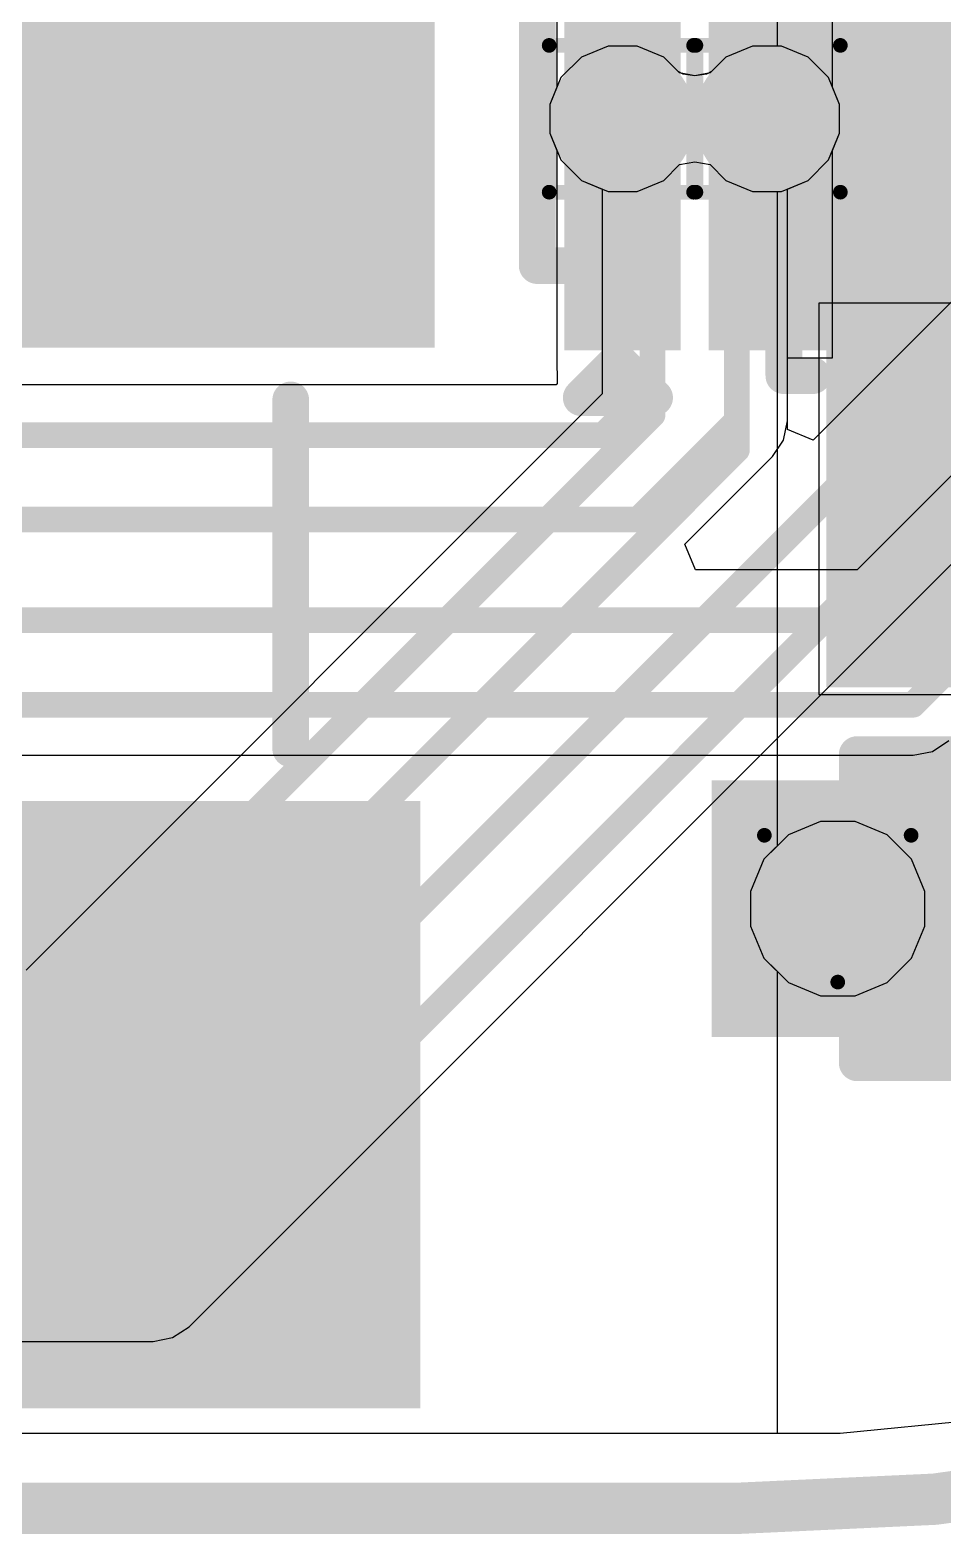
# Model space of a CAD drawing. Header units: inches. Extents: x -6 to 284, y -12 to 154.
# Drawn here: x 72.96 to 76.12, y -11.73 to -6.52 of the extents above; entities that cross this region are included whole.
import ezdxf

# ---------------------------------------------------------------- set-up
doc = ezdxf.new("R2010")
doc.units = ezdxf.units.IN
for name, color, linetype in [('Board Outline', 216, 'Continuous'), ('Bottom Layer', 5, 'Continuous'), ('Bottom Overlay', 54, 'Continuous'), ('Bottom Paste', 16, 'Continuous'), ('Bottom Solder', 6, 'Continuous'), ('Drill Drawing', 1, 'Continuous'), ('GND-1', 16, 'Continuous'), ('GND-2', 90, 'Continuous'), ('GND-3', 216, 'Continuous'), ('GND-4', 54, 'Continuous'), ('PWR-1', 156, 'Continuous'), ('PWR-2', 130, 'Continuous'), ('Signal L1', 76, 'Continuous'), ('Signal L2', 6, 'Continuous'), ('Top Layer', 1, 'Continuous'), ('Top Overlay', 2, 'Continuous'), ('Top Paste', 8, 'Continuous'), ('Top Solder', 216, 'Continuous'), ('Via Holes', 16, 'Continuous')]:
    doc.layers.add(name, color=color, linetype=linetype)

# ---------------------------------------------------------------- blocks, each defined once
blk = doc.blocks.new('DFN2510_10L__11')
at = {"layer": 'Top Layer'}
for points in [[(-0.3, 0.1), (0.3, 0.1), (0.3, -0.1), (-0.3, -0.1)], [(0.5, 0.1), (1.1, 0.1), (1.1, -0.1), (0.5, -0.1)], [(-0.3, -0.4), (0.3, -0.4), (0.3, -0.6), (-0.3, -0.6)], [(0.5, -0.4), (1.1, -0.4), (1.1, -0.6), (0.5, -0.6)], [(-0.3, -0.8), (1.1, -0.8), (1.1, -1.2), (-0.3, -1.2)], [(-0.3, -1.4), (0.3, -1.4), (0.3, -1.6), (-0.3, -1.6)], [(0.5, -1.4), (1.1, -1.4), (1.1, -1.6), (0.5, -1.6)], [(-0.3, -1.9), (0.3, -1.9), (0.3, -2.1), (-0.3, -2.1)], [(0.5, -1.9), (1.1, -1.9), (1.1, -2.1), (0.5, -2.1)]]:
    blk.add_hatch(color=1, dxfattribs=at).paths.add_polyline_path(points)
at = {"layer": 'Top Paste'}
for points in [[(-0.3, 0.1), (0.3, 0.1), (0.3, -0.1), (-0.3, -0.1)], [(0.5, 0.1), (1.1, 0.1), (1.1, -0.1), (0.5, -0.1)], [(-0.3, -0.4), (0.3, -0.4), (0.3, -0.6), (-0.3, -0.6)], [(0.5, -0.4), (1.1, -0.4), (1.1, -0.6), (0.5, -0.6)], [(-0.3, -0.8), (1.1, -0.8), (1.1, -1.2), (-0.3, -1.2)], [(-0.3, -1.4), (0.3, -1.4), (0.3, -1.6), (-0.3, -1.6)], [(0.5, -1.4), (1.1, -1.4), (1.1, -1.6), (0.5, -1.6)], [(-0.3, -1.9), (0.3, -1.9), (0.3, -2.1), (-0.3, -2.1)], [(0.5, -1.9), (1.1, -1.9), (1.1, -2.1), (0.5, -2.1)]]:
    blk.add_hatch(color=8, dxfattribs=at).paths.add_polyline_path(points)
at = {"layer": 'Top Solder'}
for points in [[(-0.4016, 0.2016), (0.4016, 0.2016), (0.4016, -0.2016), (-0.4016, -0.2016)], [(0.3984, 0.2016), (1.2016, 0.2016), (1.2016, -0.2016), (0.3984, -0.2016)], [(-0.4016, -0.2984), (0.4016, -0.2984), (0.4016, -0.7016), (-0.4016, -0.7016)], [(0.3984, -0.2984), (1.2016, -0.2984), (1.2016, -0.7016), (0.3984, -0.7016)], [(-0.4016, -0.6984), (1.2016, -0.6984), (1.2016, -1.3016), (-0.4016, -1.3016)], [(-0.4016, -1.2984), (0.4016, -1.2984), (0.4016, -1.7016), (-0.4016, -1.7016)], [(0.3984, -1.2984), (1.2016, -1.2984), (1.2016, -1.7016), (0.3984, -1.7016)], [(-0.4016, -1.7984), (0.4016, -1.7984), (0.4016, -2.2016), (-0.4016, -2.2016)], [(0.3984, -1.7984), (1.2016, -1.7984), (1.2016, -2.2016), (0.3984, -2.2016)]]:
    blk.add_hatch(color=216, dxfattribs=at).paths.add_polyline_path(points)
at = {"layer": 'Top Overlay'}
for points in [[(0.908, 0.2954, 0.127, 0.127, 0), (-0.108, 0.2954, 0.127, 0.127, 0)], [(-0.108, 0.2954, 0.127, 0.127, 0), (-0.108, 0.1938, 0.127, 0.127, 0)], [(0.908, 0.2954, 0.127, 0.127, 0), (0.908, 0.1938, 0.127, 0.127, 0)], [(-0.5652, 0.143, 0.127, 0.127, 0), (-0.5652, -0.111, 0.127, 0.127, 0)], [(-0.5652, 0.143, 0.127, 0.127, 0), (-0.4382, 0.016, 0.127, 0.127, 0)], [(-0.4382, 0.016, 0.127, 0.127, 0), (-0.5652, -0.111, 0.127, 0.127, 0)], [(-0.108, -2.1938, 0.127, 0.127, 0), (-0.108, -2.2954, 0.127, 0.127, 0)], [(0.908, -2.1938, 0.127, 0.127, 0), (0.908, -2.2954, 0.127, 0.127, 0)], [(-0.108, -2.2954, 0.127, 0.127, 0), (0.908, -2.2954, 0.127, 0.127, 0)]]:
    blk.add_lwpolyline(points, format="xyseb", dxfattribs=at)
for points in [[(-0.1398, 0.2954, 0.0635, 0.0635, 1), (-0.0763, 0.2954, 0.0635, 0.0635, 1)], [(-0.1398, 0.2954, 0.0635, 0.0635, 1), (-0.0763, 0.2954, 0.0635, 0.0635, 1)], [(0.8762, 0.2954, 0.0635, 0.0635, 1), (0.9397, 0.2954, 0.0635, 0.0635, 1)], [(0.8762, 0.2954, 0.0635, 0.0635, 1), (0.9397, 0.2954, 0.0635, 0.0635, 1)], [(-0.1398, 0.1938, 0.0635, 0.0635, 1), (-0.0763, 0.1938, 0.0635, 0.0635, 1)], [(0.8762, 0.1938, 0.0635, 0.0635, 1), (0.9397, 0.1938, 0.0635, 0.0635, 1)], [(-0.597, 0.143, 0.0635, 0.0635, 1), (-0.5335, 0.143, 0.0635, 0.0635, 1)], [(-0.597, 0.143, 0.0635, 0.0635, 1), (-0.5335, 0.143, 0.0635, 0.0635, 1)], [(-0.47, 0.016, 0.0635, 0.0635, 1), (-0.4065, 0.016, 0.0635, 0.0635, 1)], [(-0.47, 0.016, 0.0635, 0.0635, 1), (-0.4065, 0.016, 0.0635, 0.0635, 1)], [(-0.5969, -0.111, 0.0635, 0.0635, 1), (-0.5334, -0.111, 0.0635, 0.0635, 1)], [(-0.5969, -0.111, 0.0635, 0.0635, 1), (-0.5334, -0.111, 0.0635, 0.0635, 1)], [(-0.1398, -2.1938, 0.0635, 0.0635, 1), (-0.0763, -2.1938, 0.0635, 0.0635, 1)], [(0.8762, -2.1938, 0.0635, 0.0635, 1), (0.9397, -2.1938, 0.0635, 0.0635, 1)], [(-0.1398, -2.2954, 0.0635, 0.0635, 1), (-0.0763, -2.2954, 0.0635, 0.0635, 1)], [(-0.1398, -2.2954, 0.0635, 0.0635, 1), (-0.0763, -2.2954, 0.0635, 0.0635, 1)], [(0.8762, -2.2954, 0.0635, 0.0635, 1), (0.9397, -2.2954, 0.0635, 0.0635, 1)], [(0.8762, -2.2954, 0.0635, 0.0635, 1), (0.9397, -2.2954, 0.0635, 0.0635, 1)]]:
    blk.add_lwpolyline(points, format="xyseb", close=True, dxfattribs=at)
blk = doc.blocks.new('HDMI_101W_89')
at = {"layer": 'Top Layer'}
for points in [[(1.95, 1.665), (3.75, 1.665), (3.75, 0.285), (1.95, 0.285)], [(2, -1.3849), (3.7, -1.3849), (3.7, -3.3849), (2, -3.3849)]]:
    blk.add_hatch(color=1, dxfattribs=at).paths.add_polyline_path(points)
at = {"layer": 'Top Paste'}
for points in [[(1.95, 1.665), (3.75, 1.665), (3.75, 0.285), (1.95, 0.285)], [(2, -1.3849), (3.7, -1.3849), (3.7, -3.3849), (2, -3.3849)]]:
    blk.add_hatch(color=8, dxfattribs=at).paths.add_polyline_path(points)
at = {"layer": 'Top Solder'}
for points in [[(1.8992, 1.7158), (3.8008, 1.7158), (3.8008, 0.2342), (1.8992, 0.2342)], [(1.9492, -1.3341), (3.7508, -1.3341), (3.7508, -3.4357), (1.9492, -3.4357)]]:
    blk.add_hatch(color=216, dxfattribs=at).paths.add_polyline_path(points)
at = {"layer": 'Top Overlay'}
blk.add_lwpolyline([(3.3019, -1.1539, 0.127, 0.127, 0), (3.3019, 0.0538, 0.127, 0.127, 0)], format="xyseb", dxfattribs=at)
for points in [[(3.2702, 0.0538, 0.0635, 0.0635, 1), (3.3337, 0.0538, 0.0635, 0.0635, 1)], [(3.2702, -1.1539, 0.0635, 0.0635, 1), (3.3337, -1.1539, 0.0635, 0.0635, 1)]]:
    blk.add_lwpolyline(points, format="xyseb", close=True, dxfattribs=at)
blk = doc.blocks.new('SOT_23_5_B_117')
at = {"layer": 'Bottom Layer'}
for points in [[(-1.85, 1.25), (-0.75, 1.25), (-0.75, 0.65), (-1.85, 0.65)], [(0.75, 1.25), (1.85, 1.25), (1.85, 0.65), (0.75, 0.65)], [(-1.85, 0.3), (-0.75, 0.3), (-0.75, -0.3), (-1.85, -0.3)], [(-1.85, -0.65), (-0.75, -0.65), (-0.75, -1.25), (-1.85, -1.25)], [(0.75, -0.65), (1.85, -0.65), (1.85, -1.25), (0.75, -1.25)]]:
    blk.add_hatch(color=5, dxfattribs=at).paths.add_polyline_path(points)
at = {"layer": 'Bottom Paste'}
for points in [[(-1.85, 1.25), (-0.75, 1.25), (-0.75, 0.65), (-1.85, 0.65)], [(0.75, 1.25), (1.85, 1.25), (1.85, 0.65), (0.75, 0.65)], [(-1.85, 0.3), (-0.75, 0.3), (-0.75, -0.3), (-1.85, -0.3)], [(-1.85, -0.65), (-0.75, -0.65), (-0.75, -1.25), (-1.85, -1.25)], [(0.75, -0.65), (1.85, -0.65), (1.85, -1.25), (0.75, -1.25)]]:
    blk.add_hatch(color=16, dxfattribs=at).paths.add_polyline_path(points)
at = {"layer": 'Bottom Solder'}
for points in [[(-1.9516, 1.3516), (-0.6484, 1.3516), (-0.6484, 0.5484), (-1.9516, 0.5484)], [(0.6484, 1.3516), (1.9516, 1.3516), (1.9516, 0.5484), (0.6484, 0.5484)], [(-1.9516, 0.4016), (-0.6484, 0.4016), (-0.6484, -0.4016), (-1.9516, -0.4016)], [(-1.9516, -0.5484), (-0.6484, -0.5484), (-0.6484, -1.3516), (-1.9516, -1.3516)], [(0.6484, -0.5484), (1.9516, -0.5484), (1.9516, -1.3516), (0.6484, -1.3516)]]:
    blk.add_hatch(color=6, dxfattribs=at).paths.add_polyline_path(points)
at = {"layer": 'Bottom Overlay'}
for points in [[(-0.879, 1.3986, 0.127, 0.127, 0), (-0.879, 1.4986, 0.127, 0.127, 0)], [(0.8736, 1.4986, 0.127, 0.127, 0), (-0.879, 1.4986, 0.127, 0.127, 0)], [(0.8736, 1.3986, 0.127, 0.127, 0), (0.8736, 1.4986, 0.127, 0.127, 0)], [(0.88, -0.44, 0.127, 0.127, 0), (0.88, 0.418, 0.127, 0.127, 0)], [(-2.1336, -1.0668, 0.127, 0.127, 0), (-2.1336, -0.8128, 0.127, 0.127, 0)], [(-2.0066, -0.9398, 0.127, 0.127, 0), (-2.1336, -0.8128, 0.127, 0.127, 0)], [(-2.1336, -1.0668, 0.127, 0.127, 0), (-2.0066, -0.9398, 0.127, 0.127, 0)], [(-0.879, -1.4986, 0.127, 0.127, 0), (-0.879, -1.3986, 0.127, 0.127, 0)], [(0.8736, -1.4986, 0.127, 0.127, 0), (0.8736, -1.3986, 0.127, 0.127, 0)], [(0.8736, -1.4986, 0.127, 0.127, 0), (-0.879, -1.4986, 0.127, 0.127, 0)]]:
    blk.add_lwpolyline(points, format="xyseb", dxfattribs=at)
for points in [[(-0.9108, 1.4986, 0.0635, 0.0635, 1), (-0.8473, 1.4986, 0.0635, 0.0635, 1)], [(-0.9108, 1.4986, 0.0635, 0.0635, 1), (-0.8473, 1.4986, 0.0635, 0.0635, 1)], [(0.8418, 1.4986, 0.0635, 0.0635, 1), (0.9053, 1.4986, 0.0635, 0.0635, 1)], [(0.8418, 1.4986, 0.0635, 0.0635, 1), (0.9053, 1.4986, 0.0635, 0.0635, 1)], [(-0.9108, 1.3986, 0.0635, 0.0635, 1), (-0.8473, 1.3986, 0.0635, 0.0635, 1)], [(0.8418, 1.3986, 0.0635, 0.0635, 1), (0.9053, 1.3986, 0.0635, 0.0635, 1)], [(0.8483, 0.418, 0.0635, 0.0635, 1), (0.9118, 0.418, 0.0635, 0.0635, 1)], [(0.8483, -0.44, 0.0635, 0.0635, 1), (0.9118, -0.44, 0.0635, 0.0635, 1)], [(-2.1653, -0.8128, 0.0635, 0.0635, 1), (-2.1018, -0.8128, 0.0635, 0.0635, 1)], [(-2.1653, -0.8128, 0.0635, 0.0635, 1), (-2.1018, -0.8128, 0.0635, 0.0635, 1)], [(-2.0383, -0.9398, 0.0635, 0.0635, 1), (-1.9748, -0.9398, 0.0635, 0.0635, 1)], [(-2.0383, -0.9398, 0.0635, 0.0635, 1), (-1.9748, -0.9398, 0.0635, 0.0635, 1)], [(-2.1653, -1.0668, 0.0635, 0.0635, 1), (-2.1018, -1.0668, 0.0635, 0.0635, 1)], [(-2.1653, -1.0668, 0.0635, 0.0635, 1), (-2.1018, -1.0668, 0.0635, 0.0635, 1)], [(-0.9108, -1.3986, 0.0635, 0.0635, 1), (-0.8473, -1.3986, 0.0635, 0.0635, 1)], [(0.8418, -1.3986, 0.0635, 0.0635, 1), (0.9053, -1.3986, 0.0635, 0.0635, 1)], [(-0.9108, -1.4986, 0.0635, 0.0635, 1), (-0.8473, -1.4986, 0.0635, 0.0635, 1)], [(-0.9108, -1.4986, 0.0635, 0.0635, 1), (-0.8473, -1.4986, 0.0635, 0.0635, 1)], [(0.8418, -1.4986, 0.0635, 0.0635, 1), (0.9053, -1.4986, 0.0635, 0.0635, 1)], [(0.8418, -1.4986, 0.0635, 0.0635, 1), (0.9053, -1.4986, 0.0635, 0.0635, 1)]]:
    blk.add_lwpolyline(points, format="xyseb", close=True, dxfattribs=at)
blk = doc.blocks.new('C___0603_B_319')
at = {"layer": 'Bottom Layer'}
for points in [[(-1.143, -0.4445), (-1.143, 0.4445), (-0.381, 0.4445), (-0.381, -0.4445)], [(0.381, -0.4445), (0.381, 0.4445), (1.143, 0.4445), (1.143, -0.4445)]]:
    blk.add_hatch(color=5, dxfattribs=at).paths.add_polyline_path(points)
at = {"layer": 'Bottom Paste'}
for points in [[(-1.143, -0.4445), (-1.143, 0.4445), (-0.381, 0.4445), (-0.381, -0.4445)], [(0.381, -0.4445), (0.381, 0.4445), (1.143, 0.4445), (1.143, -0.4445)]]:
    blk.add_hatch(color=16, dxfattribs=at).paths.add_polyline_path(points)
at = {"layer": 'Bottom Solder'}
for points in [[(-1.203, -0.5045), (-1.203, 0.5045), (-0.321, 0.5045), (-0.321, -0.5045)], [(0.321, -0.5045), (0.321, 0.5045), (1.203, 0.5045), (1.203, -0.5045)]]:
    blk.add_hatch(color=6, dxfattribs=at).paths.add_polyline_path(points)
at = {"layer": 'Bottom Overlay'}
for points in [[(-1.2446, 0.5334, 0.127, 0.127, 0), (-0.4572, 0.5334, 0.127, 0.127, 0)], [(-1.2446, -0.5334, 0.127, 0.127, 0), (-1.2446, 0.5334, 0.127, 0.127, 0)], [(0.4572, 0.5334, 0.127, 0.127, 0), (1.2446, 0.5334, 0.127, 0.127, 0)], [(1.2446, -0.5334, 0.127, 0.127, 0), (1.2446, 0.5334, 0.127, 0.127, 0)], [(-1.2446, -0.5334, 0.127, 0.127, 0), (-0.4572, -0.5334, 0.127, 0.127, 0)], [(0.4572, -0.5334, 0.127, 0.127, 0), (1.2446, -0.5334, 0.127, 0.127, 0)]]:
    blk.add_lwpolyline(points, format="xyseb", dxfattribs=at)
for points in [[(-1.2764, 0.5334, 0.0635, 0.0635, 1), (-1.2129, 0.5334, 0.0635, 0.0635, 1)], [(-1.2764, 0.5334, 0.0635, 0.0635, 1), (-1.2129, 0.5334, 0.0635, 0.0635, 1)], [(-0.4889, 0.5334, 0.0635, 0.0635, 1), (-0.4254, 0.5334, 0.0635, 0.0635, 1)], [(0.4254, 0.5334, 0.0635, 0.0635, 1), (0.4889, 0.5334, 0.0635, 0.0635, 1)], [(1.2129, 0.5334, 0.0635, 0.0635, 1), (1.2764, 0.5334, 0.0635, 0.0635, 1)], [(1.2129, 0.5334, 0.0635, 0.0635, 1), (1.2764, 0.5334, 0.0635, 0.0635, 1)], [(-1.2764, -0.5334, 0.0635, 0.0635, 1), (-1.2129, -0.5334, 0.0635, 0.0635, 1)], [(-1.2764, -0.5334, 0.0635, 0.0635, 1), (-1.2129, -0.5334, 0.0635, 0.0635, 1)], [(-0.4889, -0.5334, 0.0635, 0.0635, 1), (-0.4254, -0.5334, 0.0635, 0.0635, 1)], [(0.4255, -0.5334, 0.0635, 0.0635, 1), (0.489, -0.5334, 0.0635, 0.0635, 1)], [(1.2129, -0.5334, 0.0635, 0.0635, 1), (1.2764, -0.5334, 0.0635, 0.0635, 1)], [(1.2129, -0.5334, 0.0635, 0.0635, 1), (1.2764, -0.5334, 0.0635, 0.0635, 1)]]:
    blk.add_lwpolyline(points, format="xyseb", close=True, dxfattribs=at)

msp = doc.modelspace()

# ---------------------------------------------------------------- hatches: boundary and pattern name
at = {"layer": 'Bottom Layer'}
h = msp.add_hatch(color=5, dxfattribs=at)
edge = h.paths.add_edge_path()
edge.add_arc((75.0156, -6.8315), 0.15, 0, 360)
h = msp.add_hatch(color=5, dxfattribs=at)
edge = h.paths.add_edge_path()
edge.add_arc((75.5156, -6.8315), 0.15, 0, 360)
msp.add_hatch(color=5, dxfattribs=at).paths.add_polyline_path([(75.3242, -10.0097), (76.6916, -10.0097), (76.6916, -9.1207), (75.3242, -9.1207)])
h = msp.add_hatch(color=5, dxfattribs=at)
edge = h.paths.add_edge_path()
edge.add_arc((75.7606, -9.5652), 0.2, 0, 360)
at = {"layer": 'Bottom Solder'}
h = msp.add_hatch(color=6, dxfattribs=at)
edge = h.paths.add_edge_path()
edge.add_arc((75.0156, -6.8315), 0.2516, 0, 360)
h = msp.add_hatch(color=6, dxfattribs=at)
edge = h.paths.add_edge_path()
edge.add_arc((75.5156, -6.8315), 0.2516, 0, 360)
at = {"layer": 'GND-1'}
h = msp.add_hatch(color=16, dxfattribs=at)
edge = h.paths.add_edge_path()
edge.add_arc((75.0156, -6.8315), 0.15, 0, 360)
h = msp.add_hatch(color=16, dxfattribs=at)
edge = h.paths.add_edge_path()
edge.add_arc((75.5156, -6.8315), 0.15, 0, 360)
h = msp.add_hatch(color=16, dxfattribs=at)
edge = h.paths.add_edge_path()
edge.add_arc((75.7606, -9.5652), 0.2, 0, 360)
at = {"layer": 'GND-2'}
h = msp.add_hatch(color=90, dxfattribs=at)
edge = h.paths.add_edge_path()
edge.add_arc((75.0156, -6.8315), 0.15, 0, 360)
h = msp.add_hatch(color=90, dxfattribs=at)
edge = h.paths.add_edge_path()
edge.add_arc((75.5156, -6.8315), 0.15, 0, 360)
h = msp.add_hatch(color=90, dxfattribs=at)
edge = h.paths.add_edge_path()
edge.add_arc((75.7606, -9.5652), 0.2, 0, 360)
at = {"layer": 'GND-3'}
h = msp.add_hatch(color=216, dxfattribs=at)
edge = h.paths.add_edge_path()
edge.add_arc((75.0156, -6.8315), 0.15, 0, 360)
h = msp.add_hatch(color=216, dxfattribs=at)
edge = h.paths.add_edge_path()
edge.add_arc((75.5156, -6.8315), 0.15, 0, 360)
h = msp.add_hatch(color=216, dxfattribs=at)
edge = h.paths.add_edge_path()
edge.add_arc((75.7606, -9.5652), 0.2, 0, 360)
at = {"layer": 'GND-4'}
h = msp.add_hatch(color=54, dxfattribs=at)
edge = h.paths.add_edge_path()
edge.add_arc((75.0156, -6.8315), 0.15, 0, 360)
h = msp.add_hatch(color=54, dxfattribs=at)
edge = h.paths.add_edge_path()
edge.add_arc((75.5156, -6.8315), 0.15, 0, 360)
h = msp.add_hatch(color=54, dxfattribs=at)
edge = h.paths.add_edge_path()
edge.add_arc((75.7606, -9.5652), 0.2, 0, 360)
at = {"layer": 'PWR-1'}
h = msp.add_hatch(color=156, dxfattribs=at)
edge = h.paths.add_edge_path()
edge.add_arc((75.0156, -6.8315), 0.15, 0, 360)
h = msp.add_hatch(color=156, dxfattribs=at)
edge = h.paths.add_edge_path()
edge.add_arc((75.5156, -6.8315), 0.15, 0, 360)
h = msp.add_hatch(color=156, dxfattribs=at)
edge = h.paths.add_edge_path()
edge.add_arc((75.7606, -9.5652), 0.2, 0, 360)
at = {"layer": 'PWR-2'}
h = msp.add_hatch(color=130, dxfattribs=at)
edge = h.paths.add_edge_path()
edge.add_arc((75.0156, -6.8315), 0.15, 0, 360)
h = msp.add_hatch(color=130, dxfattribs=at)
edge = h.paths.add_edge_path()
edge.add_arc((75.5156, -6.8315), 0.15, 0, 360)
h = msp.add_hatch(color=130, dxfattribs=at)
edge = h.paths.add_edge_path()
edge.add_arc((75.7606, -9.5652), 0.2, 0, 360)
at = {"layer": 'Signal L1'}
h = msp.add_hatch(color=76, dxfattribs=at)
edge = h.paths.add_edge_path()
edge.add_arc((75.0156, -6.8315), 0.15, 0, 360)
h = msp.add_hatch(color=76, dxfattribs=at)
edge = h.paths.add_edge_path()
edge.add_arc((75.5156, -6.8315), 0.15, 0, 360)
h = msp.add_hatch(color=76, dxfattribs=at)
edge = h.paths.add_edge_path()
edge.add_arc((75.7606, -9.5652), 0.2, 0, 360)
at = {"layer": 'Signal L2'}
h = msp.add_hatch(color=6, dxfattribs=at)
edge = h.paths.add_edge_path()
edge.add_arc((75.0156, -6.8315), 0.15, 0, 360)
h = msp.add_hatch(color=6, dxfattribs=at)
edge = h.paths.add_edge_path()
edge.add_arc((75.5156, -6.8315), 0.15, 0, 360)
h = msp.add_hatch(color=6, dxfattribs=at)
edge = h.paths.add_edge_path()
edge.add_arc((75.7606, -9.5652), 0.2, 0, 360)
at = {"layer": 'Top Layer'}
h = msp.add_hatch(color=1, dxfattribs=at)
edge = h.paths.add_edge_path()
edge.add_arc((75.0156, -6.8315), 0.15, 0, 360)
h = msp.add_hatch(color=1, dxfattribs=at)
edge = h.paths.add_edge_path()
edge.add_arc((75.5156, -6.8315), 0.15, 0, 360)
h = msp.add_hatch(color=1, dxfattribs=at)
edge = h.paths.add_edge_path()
edge.add_arc((75.7606, -9.5652), 0.2, 0, 360)
msp.add_hatch(color=1, dxfattribs=at).paths.add_polyline_path([(66.815, -11.2431), (74.2679, -11.2431), (74.2679, -10.3974), (66.815, -10.3974)])
at = {"layer": 'Top Solder'}
h = msp.add_hatch(color=216, dxfattribs=at)
edge = h.paths.add_edge_path()
edge.add_arc((75.0156, -6.8315), 0.2516, 0, 360)
h = msp.add_hatch(color=216, dxfattribs=at)
edge = h.paths.add_edge_path()
edge.add_arc((75.5156, -6.8315), 0.2516, 0, 360)
at = {"layer": 'Via Holes'}
h = msp.add_hatch(color=7, dxfattribs=at)
edge = h.paths.add_edge_path()
edge.add_arc((75.0156, -6.8315), 0.075, 0, 360)
h = msp.add_hatch(color=7, dxfattribs=at)
edge = h.paths.add_edge_path()
edge.add_arc((75.5156, -6.8315), 0.075, 0, 360)
h = msp.add_hatch(color=7, dxfattribs=at)
edge = h.paths.add_edge_path()
edge.add_arc((75.7606, -9.5652), 0.1, 0, 360)

# ---------------------------------------------------------------- linework, layer by layer
at = {"layer": 'Board Outline'}
for points in [[(82.7291, -4.3313, 0.1778, 0.1778, -0.414214), (75.4223, -11.6401, 0.1778, 0.1778, 0)], [(12.0364, -11.6401, 0.1778, 0.1778, 0), (75.4223, -11.6401, 0.1778, 0.1778, 0)]]:
    msp.add_lwpolyline(points, format="xyseb", dxfattribs=at)
msp.add_lwpolyline([(75.3779, -11.6401, 0.0889, 0.0889, 1), (75.4668, -11.6401, 0.0889, 0.0889, 1)], format="xyseb", close=True, dxfattribs=at)
msp.add_lwpolyline([(75.3779, -11.6401, 0.0889, 0.0889, 1), (75.4668, -11.6401, 0.0889, 0.0889, 1)], format="xyseb", close=True, dxfattribs=at)
at = {"layer": 'Bottom Layer'}
for p, q in [((74.9656, -6.5799), (74.8731, -6.6182)), ((75.0657, -6.5799), (74.9656, -6.5799)), ((75.1581, -6.6182), (75.0657, -6.5799)), ((75.4656, -6.5799), (75.3731, -6.6182)), ((75.5657, -6.5799), (75.4656, -6.5799)), ((75.6581, -6.6182), (75.5657, -6.5799)), ((74.8731, -6.6182), (74.8023, -6.689)), ((75.2128, -6.6729), (75.1581, -6.6182)), ((75.3731, -6.6182), (75.3184, -6.6729)), ((75.7289, -6.689), (75.6581, -6.6182)), ((74.8023, -6.689), (74.764, -6.7815)), ((75.2656, -6.6824), (75.2128, -6.6729)), ((75.3184, -6.6729), (75.2656, -6.6824)), ((75.7672, -6.7815), (75.7289, -6.689)), ((74.764, -6.7815), (74.764, -6.8816)), ((75.7672, -6.8816), (75.7672, -6.7815)), ((74.764, -6.8816), (74.8023, -6.974)), ((75.7289, -6.974), (75.7672, -6.8816)), ((74.8023, -6.974), (74.8731, -7.0448)), ((75.6581, -7.0448), (75.7289, -6.974)), ((75.1581, -7.0448), (75.2128, -6.9902)), ((75.2128, -6.9902), (75.2656, -6.9806)), ((75.2656, -6.9806), (75.3184, -6.9902)), ((75.3184, -6.9902), (75.3731, -7.0448)), ((74.8731, -7.0448), (74.9656, -7.0831)), ((75.0657, -7.0831), (75.1581, -7.0448)), ((75.3731, -7.0448), (75.4656, -7.0831)), ((75.5657, -7.0831), (75.6581, -7.0448)), ((74.9656, -7.0831), (75.0657, -7.0831)), ((75.4656, -7.0831), (75.5657, -7.0831)), ((76.1902, -7.47), (75.6956, -7.47)), ((75.6956, -7.47), (75.6956, -8.824)), ((75.6956, -8.824), (76.5496, -8.824)), ((76.4578, -11.3131), (75.7686, -11.3811)), ((75.4223, -11.3812), (65.8164, -11.3812)), ((75.7686, -11.3811), (75.4223, -11.3812))]:
    msp.add_line(p, q, dxfattribs=at)
for points in [[(76.1289, -7.8907, 0.254, 0.254, 0), (76.3337, -7.6859, 0.254, 0.254, 0)], [(76.1289, -7.9881, 0.254, 0.254, 0), (76.1289, -7.8907, 0.254, 0.254, 0)]]:
    msp.add_lwpolyline(points, format="xyseb", dxfattribs=at)
for points in [[(76.0654, -7.8907, 0.127, 0.127, 1), (76.1924, -7.8907, 0.127, 0.127, 1)], [(76.0654, -7.8907, 0.127, 0.127, 1), (76.1924, -7.8907, 0.127, 0.127, 1)], [(76.0654, -7.9881, 0.127, 0.127, 1), (76.1924, -7.9881, 0.127, 0.127, 1)]]:
    msp.add_lwpolyline(points, format="xyseb", close=True, dxfattribs=at)
at = {"layer": 'Drill Drawing'}
for points in [[(74.7616, -6.5775, 0.0508, 0.0508, 0), (75.2696, -6.5775, 0.0508, 0.0508, 0)], [(74.7616, -7.0855, 0.0508, 0.0508, 0), (74.7616, -6.5775, 0.0508, 0.0508, 0)], [(75.2616, -6.5775, 0.0508, 0.0508, 0), (75.7696, -6.5775, 0.0508, 0.0508, 0)], [(75.2616, -7.0855, 0.0508, 0.0508, 0), (75.2616, -6.5775, 0.0508, 0.0508, 0)], [(75.2696, -7.0855, 0.0508, 0.0508, 0), (75.2696, -6.5775, 0.0508, 0.0508, 0)], [(75.7696, -7.0855, 0.0508, 0.0508, 0), (75.7696, -6.5775, 0.0508, 0.0508, 0)], [(74.7616, -7.0855, 0.0508, 0.0508, 0), (75.2696, -7.0855, 0.0508, 0.0508, 0)], [(75.2616, -7.0855, 0.0508, 0.0508, 0), (75.7696, -7.0855, 0.0508, 0.0508, 0)], [(75.5066, -9.3112, 0.0508, 0.0508, 0), (76.0146, -9.3112, 0.0508, 0.0508, 0)], [(75.5066, -9.3112, 0.0508, 0.0508, 0), (75.7606, -9.8192, 0.0508, 0.0508, 0)], [(75.7606, -9.8192, 0.0508, 0.0508, 0), (76.0146, -9.3112, 0.0508, 0.0508, 0)]]:
    msp.add_lwpolyline(points, format="xyseb", dxfattribs=at)
for points in [[(74.7489, -6.5775, 0.0254, 0.0254, 1), (74.7743, -6.5775, 0.0254, 0.0254, 1)], [(74.7489, -6.5775, 0.0254, 0.0254, 1), (74.7743, -6.5775, 0.0254, 0.0254, 1)], [(75.2489, -6.5775, 0.0254, 0.0254, 1), (75.2743, -6.5775, 0.0254, 0.0254, 1)], [(75.2489, -6.5775, 0.0254, 0.0254, 1), (75.2743, -6.5775, 0.0254, 0.0254, 1)], [(75.2569, -6.5775, 0.0254, 0.0254, 1), (75.2823, -6.5775, 0.0254, 0.0254, 1)], [(75.2569, -6.5775, 0.0254, 0.0254, 1), (75.2823, -6.5775, 0.0254, 0.0254, 1)], [(75.7569, -6.5775, 0.0254, 0.0254, 1), (75.7823, -6.5775, 0.0254, 0.0254, 1)], [(75.7569, -6.5775, 0.0254, 0.0254, 1), (75.7823, -6.5775, 0.0254, 0.0254, 1)], [(74.7489, -7.0855, 0.0254, 0.0254, 1), (74.7743, -7.0855, 0.0254, 0.0254, 1)], [(74.7489, -7.0855, 0.0254, 0.0254, 1), (74.7743, -7.0855, 0.0254, 0.0254, 1)], [(75.2489, -7.0855, 0.0254, 0.0254, 1), (75.2743, -7.0855, 0.0254, 0.0254, 1)], [(75.2489, -7.0855, 0.0254, 0.0254, 1), (75.2743, -7.0855, 0.0254, 0.0254, 1)], [(75.2569, -7.0855, 0.0254, 0.0254, 1), (75.2823, -7.0855, 0.0254, 0.0254, 1)], [(75.2569, -7.0855, 0.0254, 0.0254, 1), (75.2823, -7.0855, 0.0254, 0.0254, 1)], [(75.7569, -7.0855, 0.0254, 0.0254, 1), (75.7823, -7.0855, 0.0254, 0.0254, 1)], [(75.7569, -7.0855, 0.0254, 0.0254, 1), (75.7823, -7.0855, 0.0254, 0.0254, 1)], [(75.4939, -9.3112, 0.0254, 0.0254, 1), (75.5193, -9.3112, 0.0254, 0.0254, 1)], [(75.4939, -9.3112, 0.0254, 0.0254, 1), (75.5193, -9.3112, 0.0254, 0.0254, 1)], [(76.0019, -9.3112, 0.0254, 0.0254, 1), (76.0273, -9.3112, 0.0254, 0.0254, 1)], [(76.0019, -9.3112, 0.0254, 0.0254, 1), (76.0273, -9.3112, 0.0254, 0.0254, 1)], [(75.7479, -9.8192, 0.0254, 0.0254, 1), (75.7733, -9.8192, 0.0254, 0.0254, 1)], [(75.7479, -9.8192, 0.0254, 0.0254, 1), (75.7733, -9.8192, 0.0254, 0.0254, 1)]]:
    msp.add_lwpolyline(points, format="xyseb", close=True, dxfattribs=at)
at = {"layer": 'GND-1'}
for p, q in [((74.9656, -6.5799), (74.8731, -6.6182)), ((75.0657, -6.5799), (74.9656, -6.5799)), ((75.1581, -6.6182), (75.0657, -6.5799)), ((75.4656, -6.5799), (75.3731, -6.6182)), ((75.5657, -6.5799), (75.4656, -6.5799)), ((75.6581, -6.6182), (75.5657, -6.5799)), ((74.8731, -6.6182), (74.8023, -6.689)), ((75.2128, -6.6729), (75.1581, -6.6182)), ((75.3731, -6.6182), (75.3184, -6.6729)), ((75.7289, -6.689), (75.6581, -6.6182)), ((74.8023, -6.689), (74.764, -6.7815)), ((75.2656, -6.6824), (75.2128, -6.6729)), ((75.3184, -6.6729), (75.2656, -6.6824)), ((75.7672, -6.7815), (75.7289, -6.689)), ((74.764, -6.7815), (74.764, -6.8816)), ((75.7672, -6.8816), (75.7672, -6.7815)), ((74.764, -6.8816), (74.8023, -6.974)), ((75.7289, -6.974), (75.7672, -6.8816)), ((74.8023, -6.974), (74.8731, -7.0448)), ((75.6581, -7.0448), (75.7289, -6.974)), ((75.1581, -7.0448), (75.2128, -6.9902)), ((75.2128, -6.9902), (75.2656, -6.9806)), ((75.2656, -6.9806), (75.3184, -6.9902)), ((75.3184, -6.9902), (75.3731, -7.0448)), ((74.8731, -7.0448), (74.9656, -7.0831)), ((75.0657, -7.0831), (75.1581, -7.0448)), ((75.3731, -7.0448), (75.4656, -7.0831)), ((75.5657, -7.0831), (75.6581, -7.0448)), ((74.9656, -7.0831), (75.0657, -7.0831)), ((75.4656, -7.0831), (75.5657, -7.0831)), ((76.4578, -11.3131), (75.7686, -11.3811)), ((75.4223, -11.3812), (65.8164, -11.3812)), ((75.7686, -11.3811), (75.4223, -11.3812))]:
    msp.add_line(p, q, dxfattribs=at)
at = {"layer": 'GND-2'}
for p, q in [((74.9656, -6.5799), (74.8731, -6.6182)), ((75.0657, -6.5799), (74.9656, -6.5799)), ((75.1581, -6.6182), (75.0657, -6.5799)), ((75.4656, -6.5799), (75.3731, -6.6182)), ((75.5657, -6.5799), (75.4656, -6.5799)), ((75.6581, -6.6182), (75.5657, -6.5799)), ((74.8731, -6.6182), (74.8023, -6.689)), ((75.2128, -6.6729), (75.1581, -6.6182)), ((75.3731, -6.6182), (75.3184, -6.6729)), ((75.7289, -6.689), (75.6581, -6.6182)), ((74.8023, -6.689), (74.764, -6.7815)), ((75.2656, -6.6824), (75.2128, -6.6729)), ((75.3184, -6.6729), (75.2656, -6.6824)), ((75.7672, -6.7815), (75.7289, -6.689)), ((74.764, -6.7815), (74.764, -6.8816)), ((75.7672, -6.8816), (75.7672, -6.7815)), ((74.764, -6.8816), (74.8023, -6.974)), ((75.7289, -6.974), (75.7672, -6.8816)), ((74.8023, -6.974), (74.8731, -7.0448)), ((75.6581, -7.0448), (75.7289, -6.974)), ((75.1581, -7.0448), (75.2128, -6.9902)), ((75.2128, -6.9902), (75.2656, -6.9806)), ((75.2656, -6.9806), (75.3184, -6.9902)), ((75.3184, -6.9902), (75.3731, -7.0448)), ((74.8731, -7.0448), (74.9656, -7.0831)), ((75.0657, -7.0831), (75.1581, -7.0448)), ((75.3731, -7.0448), (75.4656, -7.0831)), ((75.5657, -7.0831), (75.6581, -7.0448)), ((74.9656, -7.0831), (75.0657, -7.0831)), ((75.4656, -7.0831), (75.5657, -7.0831)), ((76.4578, -11.3131), (75.7686, -11.3811)), ((75.4223, -11.3812), (65.8164, -11.3812)), ((75.7686, -11.3811), (75.4223, -11.3812))]:
    msp.add_line(p, q, dxfattribs=at)
at = {"layer": 'GND-3'}
for p, q in [((74.9656, -6.5799), (74.8731, -6.6182)), ((75.0657, -6.5799), (74.9656, -6.5799)), ((75.1581, -6.6182), (75.0657, -6.5799)), ((75.4656, -6.5799), (75.3731, -6.6182)), ((75.5657, -6.5799), (75.4656, -6.5799)), ((75.6581, -6.6182), (75.5657, -6.5799)), ((74.8731, -6.6182), (74.8023, -6.689)), ((75.2128, -6.6729), (75.1581, -6.6182)), ((75.3731, -6.6182), (75.3184, -6.6729)), ((75.7289, -6.689), (75.6581, -6.6182)), ((74.8023, -6.689), (74.764, -6.7815)), ((75.2656, -6.6824), (75.2128, -6.6729)), ((75.3184, -6.6729), (75.2656, -6.6824)), ((75.7672, -6.7815), (75.7289, -6.689)), ((74.764, -6.7815), (74.764, -6.8816)), ((75.7672, -6.8816), (75.7672, -6.7815)), ((74.764, -6.8816), (74.8023, -6.974)), ((75.7289, -6.974), (75.7672, -6.8816)), ((74.8023, -6.974), (74.8731, -7.0448)), ((75.6581, -7.0448), (75.7289, -6.974)), ((75.1581, -7.0448), (75.2128, -6.9902)), ((75.2128, -6.9902), (75.2656, -6.9806)), ((75.2656, -6.9806), (75.3184, -6.9902)), ((75.3184, -6.9902), (75.3731, -7.0448)), ((74.8731, -7.0448), (74.9656, -7.0831)), ((75.0657, -7.0831), (75.1581, -7.0448)), ((75.3731, -7.0448), (75.4656, -7.0831)), ((75.5657, -7.0831), (75.6581, -7.0448)), ((74.9656, -7.0831), (75.0657, -7.0831)), ((75.4656, -7.0831), (75.5657, -7.0831)), ((76.4578, -11.3131), (75.7686, -11.3811)), ((75.4223, -11.3812), (65.8164, -11.3812)), ((75.7686, -11.3811), (75.4223, -11.3812))]:
    msp.add_line(p, q, dxfattribs=at)
at = {"layer": 'GND-4'}
for p, q in [((74.9656, -6.5799), (74.8731, -6.6182)), ((75.0657, -6.5799), (74.9656, -6.5799)), ((75.1581, -6.6182), (75.0657, -6.5799)), ((75.4656, -6.5799), (75.3731, -6.6182)), ((75.5657, -6.5799), (75.4656, -6.5799)), ((75.6581, -6.6182), (75.5657, -6.5799)), ((74.8731, -6.6182), (74.8023, -6.689)), ((75.2128, -6.6729), (75.1581, -6.6182)), ((75.3731, -6.6182), (75.3184, -6.6729)), ((75.7289, -6.689), (75.6581, -6.6182)), ((74.8023, -6.689), (74.764, -6.7815)), ((75.2656, -6.6824), (75.2128, -6.6729)), ((75.3184, -6.6729), (75.2656, -6.6824)), ((75.7672, -6.7815), (75.7289, -6.689)), ((74.764, -6.7815), (74.764, -6.8816)), ((75.7672, -6.8816), (75.7672, -6.7815)), ((74.764, -6.8816), (74.8023, -6.974)), ((75.7289, -6.974), (75.7672, -6.8816)), ((74.8023, -6.974), (74.8731, -7.0448)), ((75.6581, -7.0448), (75.7289, -6.974)), ((75.1581, -7.0448), (75.2128, -6.9902)), ((75.2128, -6.9902), (75.2656, -6.9806)), ((75.2656, -6.9806), (75.3184, -6.9902)), ((75.3184, -6.9902), (75.3731, -7.0448)), ((74.8731, -7.0448), (74.9656, -7.0831)), ((75.0657, -7.0831), (75.1581, -7.0448)), ((75.3731, -7.0448), (75.4656, -7.0831)), ((75.5657, -7.0831), (75.6581, -7.0448)), ((74.9656, -7.0831), (75.0657, -7.0831)), ((75.4656, -7.0831), (75.5657, -7.0831)), ((76.4578, -11.3131), (75.7686, -11.3811)), ((75.4223, -11.3812), (65.8164, -11.3812)), ((75.7686, -11.3811), (75.4223, -11.3812))]:
    msp.add_line(p, q, dxfattribs=at)
at = {"layer": 'PWR-1'}
for p, q in [((74.9656, -6.5799), (74.8731, -6.6182)), ((75.0657, -6.5799), (74.9656, -6.5799)), ((75.1581, -6.6182), (75.0657, -6.5799)), ((75.4656, -6.5799), (75.3731, -6.6182)), ((75.5657, -6.5799), (75.4656, -6.5799)), ((75.6581, -6.6182), (75.5657, -6.5799)), ((74.8731, -6.6182), (74.8023, -6.689)), ((75.2128, -6.6729), (75.1581, -6.6182)), ((75.3731, -6.6182), (75.3184, -6.6729)), ((75.7289, -6.689), (75.6581, -6.6182)), ((74.8023, -6.689), (74.764, -6.7815)), ((75.2656, -6.6824), (75.2128, -6.6729)), ((75.3184, -6.6729), (75.2656, -6.6824)), ((75.7672, -6.7815), (75.7289, -6.689)), ((74.764, -6.7815), (74.764, -6.8816)), ((75.7672, -6.8816), (75.7672, -6.7815)), ((74.764, -6.8816), (74.8023, -6.974)), ((75.7289, -6.974), (75.7672, -6.8816)), ((74.8023, -6.974), (74.8731, -7.0448)), ((75.6581, -7.0448), (75.7289, -6.974)), ((75.1581, -7.0448), (75.2128, -6.9902)), ((75.2128, -6.9902), (75.2656, -6.9806)), ((75.2656, -6.9806), (75.3184, -6.9902)), ((75.3184, -6.9902), (75.3731, -7.0448)), ((74.8731, -7.0448), (74.9656, -7.0831)), ((75.0657, -7.0831), (75.1581, -7.0448)), ((75.3731, -7.0448), (75.4656, -7.0831)), ((75.5657, -7.0831), (75.6581, -7.0448)), ((74.9656, -7.0831), (75.0657, -7.0831)), ((75.4656, -7.0831), (75.5657, -7.0831)), ((75.7006, -9.2636), (75.5898, -9.3095)), ((75.8206, -9.2636), (75.7006, -9.2636)), ((75.9315, -9.3095), (75.8206, -9.2636)), ((75.5898, -9.3095), (75.5049, -9.3943)), ((76.0163, -9.3943), (75.9315, -9.3095)), ((75.5049, -9.3943), (75.459, -9.5052)), ((76.0622, -9.5052), (76.0163, -9.3943)), ((75.459, -9.5052), (75.459, -9.6252)), ((76.0622, -9.6252), (76.0622, -9.5052)), ((75.459, -9.6252), (75.5049, -9.736)), ((76.0163, -9.736), (76.0622, -9.6252)), ((75.5049, -9.736), (75.5898, -9.8209)), ((75.9315, -9.8209), (76.0163, -9.736)), ((75.5898, -9.8209), (75.7006, -9.8668)), ((75.8206, -9.8668), (75.9315, -9.8209)), ((75.7006, -9.8668), (75.8206, -9.8668)), ((76.4578, -11.3131), (75.7686, -11.3811)), ((75.4223, -11.3812), (65.8164, -11.3812)), ((75.7686, -11.3811), (75.4223, -11.3812))]:
    msp.add_line(p, q, dxfattribs=at)
at = {"layer": 'PWR-2'}
for p, q in [((75.5509, -5.3573), (75.5509, -6.5799)), ((74.9656, -6.5799), (74.8731, -6.6182)), ((74.9656, -6.5799), (74.8731, -6.6182)), ((75.0657, -6.5799), (74.9656, -6.5799)), ((75.0657, -6.5799), (74.9656, -6.5799)), ((75.1581, -6.6182), (75.0657, -6.5799)), ((75.1581, -6.6182), (75.0657, -6.5799)), ((75.4656, -6.5799), (75.3731, -6.6182)), ((75.4656, -6.5799), (75.3731, -6.6182)), ((75.5509, -6.5799), (75.4656, -6.5799)), ((75.5657, -6.5799), (75.4656, -6.5799)), ((75.6581, -6.6182), (75.5657, -6.5799)), ((74.8731, -6.6182), (74.8023, -6.689)), ((74.8731, -6.6182), (74.8023, -6.689)), ((75.2128, -6.6729), (75.1581, -6.6182)), ((75.2128, -6.6729), (75.1581, -6.6182)), ((75.3731, -6.6182), (75.3184, -6.6729)), ((75.3731, -6.6182), (75.3184, -6.6729)), ((75.7289, -6.689), (75.6581, -6.6182)), ((74.8023, -6.689), (74.764, -6.7815)), ((74.8023, -6.689), (74.764, -6.7815)), ((75.2656, -6.6824), (75.2128, -6.6729)), ((75.2656, -6.6824), (75.2128, -6.6729)), ((75.3184, -6.6729), (75.2656, -6.6824)), ((75.3184, -6.6729), (75.2656, -6.6824)), ((75.7672, -6.7815), (75.7289, -6.689)), ((74.764, -6.7815), (74.764, -6.8816)), ((74.764, -6.7815), (74.764, -6.8816)), ((75.7672, -6.8816), (75.7672, -6.7815)), ((74.764, -6.8816), (74.8023, -6.974)), ((74.764, -6.8816), (74.8023, -6.974)), ((75.7289, -6.974), (75.7672, -6.8816)), ((74.8023, -6.974), (74.8731, -7.0448)), ((74.8023, -6.974), (74.8731, -7.0448)), ((75.6581, -7.0448), (75.7289, -6.974)), ((75.1581, -7.0448), (75.2128, -6.9902)), ((75.1581, -7.0448), (75.2128, -6.9902)), ((75.2128, -6.9902), (75.2656, -6.9806)), ((75.2128, -6.9902), (75.2656, -6.9806)), ((75.2656, -6.9806), (75.3184, -6.9902)), ((75.2656, -6.9806), (75.3184, -6.9902)), ((75.3184, -6.9902), (75.3731, -7.0448)), ((75.3184, -6.9902), (75.3731, -7.0448)), ((74.8731, -7.0448), (74.9656, -7.0831)), ((74.8731, -7.0448), (74.9656, -7.0831)), ((75.0657, -7.0831), (75.1581, -7.0448)), ((75.0657, -7.0831), (75.1581, -7.0448)), ((75.3731, -7.0448), (75.4656, -7.0831)), ((75.3731, -7.0448), (75.4656, -7.0831)), ((75.5657, -7.0831), (75.6581, -7.0448)), ((74.9656, -7.0831), (75.0657, -7.0831)), ((74.9656, -7.0831), (75.0657, -7.0831)), ((75.4656, -7.0831), (75.5509, -7.0831)), ((75.4656, -7.0831), (75.5657, -7.0831)), ((75.5509, -7.0831), (75.5509, -9.3484)), ((75.7006, -9.2636), (75.5898, -9.3095)), ((75.8206, -9.2636), (75.7006, -9.2636)), ((75.9315, -9.3095), (75.8206, -9.2636)), ((75.5898, -9.3095), (75.5049, -9.3943)), ((76.0163, -9.3943), (75.9315, -9.3095)), ((75.5509, -9.3484), (75.5049, -9.3943)), ((75.5049, -9.3943), (75.459, -9.5052)), ((75.5049, -9.3943), (75.459, -9.5052)), ((76.0622, -9.5052), (76.0163, -9.3943)), ((75.459, -9.5052), (75.459, -9.6252)), ((75.459, -9.5052), (75.459, -9.6252)), ((76.0622, -9.6252), (76.0622, -9.5052)), ((75.459, -9.6252), (75.5049, -9.736)), ((75.459, -9.6252), (75.5049, -9.736)), ((76.0163, -9.736), (76.0622, -9.6252)), ((75.5049, -9.736), (75.5509, -9.782)), ((75.5049, -9.736), (75.5898, -9.8209)), ((75.5509, -9.782), (75.5509, -11.3811)), ((75.9315, -9.8209), (76.0163, -9.736)), ((75.5898, -9.8209), (75.7006, -9.8668)), ((75.8206, -9.8668), (75.9315, -9.8209)), ((75.7006, -9.8668), (75.8206, -9.8668)), ((76.4578, -11.3131), (75.7686, -11.3811)), ((75.4223, -11.3812), (65.8164, -11.3812)), ((75.4223, -11.3812), (66.4186, -11.3812)), ((75.5509, -11.3811), (75.4223, -11.3812)), ((75.7686, -11.3811), (75.4223, -11.3812))]:
    msp.add_line(p, q, dxfattribs=at)
at = {"layer": 'Signal L1'}
for p, q in [((74.9656, -6.5799), (74.8731, -6.6182)), ((75.0657, -6.5799), (74.9656, -6.5799)), ((75.1581, -6.6182), (75.0657, -6.5799)), ((75.4656, -6.5799), (75.3731, -6.6182)), ((75.5657, -6.5799), (75.4656, -6.5799)), ((75.6581, -6.6182), (75.5657, -6.5799)), ((74.8731, -6.6182), (74.8023, -6.689)), ((75.2128, -6.6729), (75.1581, -6.6182)), ((75.3731, -6.6182), (75.3184, -6.6729)), ((75.7289, -6.689), (75.6581, -6.6182)), ((74.8023, -6.689), (74.764, -6.7815)), ((75.2656, -6.6824), (75.2128, -6.6729)), ((75.3184, -6.6729), (75.2656, -6.6824)), ((75.7672, -6.7815), (75.7289, -6.689)), ((74.764, -6.7815), (74.764, -6.8816)), ((75.7672, -6.8816), (75.7672, -6.7815)), ((74.764, -6.8816), (74.8023, -6.974)), ((75.7289, -6.974), (75.7672, -6.8816)), ((74.8023, -6.974), (74.8731, -7.0448)), ((75.6581, -7.0448), (75.7289, -6.974)), ((75.1581, -7.0448), (75.2128, -6.9902)), ((75.2128, -6.9902), (75.2656, -6.9806)), ((75.2656, -6.9806), (75.3184, -6.9902)), ((75.3184, -6.9902), (75.3731, -7.0448)), ((74.8731, -7.0448), (74.9656, -7.0831)), ((75.0657, -7.0831), (75.1581, -7.0448)), ((75.3731, -7.0448), (75.4656, -7.0831)), ((75.5657, -7.0831), (75.6581, -7.0448)), ((74.9656, -7.0831), (75.0657, -7.0831)), ((75.4656, -7.0831), (75.5657, -7.0831)), ((76.4578, -11.3131), (75.7686, -11.3811)), ((75.4223, -11.3812), (65.8164, -11.3812)), ((75.7686, -11.3811), (75.4223, -11.3812))]:
    msp.add_line(p, q, dxfattribs=at)
at = {"layer": 'Signal L2'}
for p, q in [((74.9656, -6.5799), (74.8731, -6.6182)), ((75.0657, -6.5799), (74.9656, -6.5799)), ((75.1581, -6.6182), (75.0657, -6.5799)), ((75.4656, -6.5799), (75.3731, -6.6182)), ((75.5657, -6.5799), (75.4656, -6.5799)), ((75.6581, -6.6182), (75.5657, -6.5799)), ((74.8731, -6.6182), (74.8023, -6.689)), ((75.2078, -6.6679), (75.1581, -6.6182)), ((75.3731, -6.6182), (75.3234, -6.6679)), ((75.7289, -6.689), (75.6581, -6.6182)), ((74.8023, -6.689), (74.764, -6.7815)), ((75.2252, -6.6766), (75.2078, -6.6679)), ((75.2656, -6.6831), (75.2252, -6.6766)), ((75.3061, -6.6766), (75.2656, -6.6831)), ((75.3234, -6.6679), (75.3061, -6.6766)), ((75.7672, -6.7815), (75.7289, -6.689)), ((74.764, -6.7815), (74.764, -6.8816)), ((75.7672, -6.8816), (75.7672, -6.7815)), ((74.764, -6.8816), (74.8023, -6.974)), ((75.7289, -6.974), (75.7672, -6.8816)), ((74.8023, -6.974), (74.8731, -7.0448)), ((75.6581, -7.0448), (75.7289, -6.974)), ((74.8731, -7.0448), (74.9447, -7.0745)), ((74.9447, -7.0745), (74.9447, -7.7839)), ((75.5865, -7.0745), (75.6581, -7.0448)), ((75.5865, -7.9071), (75.5865, -7.0745)), ((76.4447, -7.1745), (75.6754, -7.9439)), ((73.5149, -11.012), (77.0353, -7.4915)), ((74.9447, -7.7839), (72.9507, -9.778)), ((75.6754, -7.9439), (75.5865, -7.9071)), ((73.4581, -11.0498), (73.5149, -11.012)), ((65.8127, -11.0632), (73.3912, -11.0632)), ((73.3912, -11.0632), (73.4581, -11.0498)), ((73.3912, -11.0632), (73.3912, -11.0632)), ((76.4578, -11.3131), (75.7686, -11.3811)), ((75.4223, -11.3812), (65.8164, -11.3812)), ((75.7686, -11.3811), (75.4223, -11.3812))]:
    msp.add_line(p, q, dxfattribs=at)
for points in [[(75.0156, -6.8315, 0.0889, 0.0889, 0), (75.1196, -6.8315, 0.0889, 0.0889, 0)], [(75.1196, -7.8563, 0.0889, 0.0889, 0), (75.1196, -6.8315, 0.0889, 0.0889, 0)], [(75.4117, -7.9773, 0.0889, 0.0889, 0), (75.4117, -6.8315, 0.0889, 0.0889, 0)], [(75.4117, -6.8315, 0.0889, 0.0889, 0), (75.5156, -6.8315, 0.0889, 0.0889, 0)], [(73.2703, -10.5962, 0.0889, 0.0889, 0), (76.6196, -7.2469, 0.0889, 0.0889, 0)], [(73.3912, -10.8883, 0.0889, 0.0889, 0), (76.9117, -7.3679, 0.0889, 0.0889, 0)], [(73.0231, -9.9528, 0.0889, 0.0889, 0), (75.1196, -7.8563, 0.0889, 0.0889, 0)], [(73.1441, -10.2449, 0.0889, 0.0889, 0), (75.4117, -7.9773, 0.0889, 0.0889, 0)], [(67.5822, -9.9528, 0.0889, 0.0889, 0), (73.0231, -9.9528, 0.0889, 0.0889, 0)], [(46.9034, -10.2449, 0.0889, 0.0889, 0), (73.1441, -10.2449, 0.0889, 0.0889, 0)], [(46.4369, -10.5962, 0.0889, 0.0889, 0), (73.2703, -10.5962, 0.0889, 0.0889, 0)], [(46.3159, -10.8883, 0.0889, 0.0889, 0), (73.3912, -10.8883, 0.0889, 0.0889, 0)]]:
    msp.add_lwpolyline(points, format="xyseb", dxfattribs=at)
for points in [[(74.9934, -6.8315, 0.0445, 0.0445, 1), (75.0378, -6.8315, 0.0445, 0.0445, 1)], [(75.0973, -6.8315, 0.0445, 0.0445, 1), (75.1418, -6.8315, 0.0445, 0.0445, 1)], [(75.0973, -6.8315, 0.0445, 0.0445, 1), (75.1418, -6.8315, 0.0445, 0.0445, 1)], [(75.3894, -6.8315, 0.0445, 0.0445, 1), (75.4339, -6.8315, 0.0445, 0.0445, 1)], [(75.3894, -6.8315, 0.0445, 0.0445, 1), (75.4339, -6.8315, 0.0445, 0.0445, 1)], [(75.4934, -6.8315, 0.0445, 0.0445, 1), (75.5378, -6.8315, 0.0445, 0.0445, 1)], [(75.0973, -7.8563, 0.0445, 0.0445, 1), (75.1418, -7.8563, 0.0445, 0.0445, 1)], [(75.0973, -7.8563, 0.0445, 0.0445, 1), (75.1418, -7.8563, 0.0445, 0.0445, 1)], [(75.3894, -7.9773, 0.0445, 0.0445, 1), (75.4339, -7.9773, 0.0445, 0.0445, 1)], [(75.3894, -7.9773, 0.0445, 0.0445, 1), (75.4339, -7.9773, 0.0445, 0.0445, 1)], [(73.0008, -9.9528, 0.0445, 0.0445, 1), (73.0453, -9.9528, 0.0445, 0.0445, 1)], [(73.0008, -9.9528, 0.0445, 0.0445, 1), (73.0453, -9.9528, 0.0445, 0.0445, 1)], [(73.1218, -10.2449, 0.0445, 0.0445, 1), (73.1663, -10.2449, 0.0445, 0.0445, 1)], [(73.1218, -10.2449, 0.0445, 0.0445, 1), (73.1663, -10.2449, 0.0445, 0.0445, 1)], [(73.248, -10.5962, 0.0445, 0.0445, 1), (73.2925, -10.5962, 0.0445, 0.0445, 1)], [(73.248, -10.5962, 0.0445, 0.0445, 1), (73.2925, -10.5962, 0.0445, 0.0445, 1)], [(73.369, -10.8883, 0.0445, 0.0445, 1), (73.4135, -10.8883, 0.0445, 0.0445, 1)], [(73.369, -10.8883, 0.0445, 0.0445, 1), (73.4135, -10.8883, 0.0445, 0.0445, 1)]]:
    msp.add_lwpolyline(points, format="xyseb", close=True, dxfattribs=at)
at = {"layer": 'Top Layer'}
for p, q in [((74.7886, -6.0045), (74.7886, -6.7221)), ((75.7426, -6.7221), (75.7426, -6.0045)), ((74.7886, -6.7221), (74.764, -6.7815)), ((75.7672, -6.7815), (75.7426, -6.7221)), ((74.764, -6.7815), (74.764, -6.8816)), ((75.7672, -6.8816), (75.7672, -6.7815)), ((74.764, -6.8816), (74.7886, -6.9409)), ((75.7426, -6.941), (75.7672, -6.8816)), ((74.7886, -6.9409), (74.7886, -7.6585)), ((75.7426, -7.6585), (75.7426, -6.941)), ((74.7886, -7.6585), (74.7886, -7.6585)), ((74.7886, -7.6585), (74.7889, -7.7474)), ((75.5865, -7.8764), (75.5865, -7.6585)), ((75.5865, -7.6585), (75.7426, -7.6585)), ((74.7859, -7.7518), (71.5599, -7.7518)), ((74.7889, -7.7474), (74.7859, -7.7518)), ((76.4447, -7.7756), (75.8279, -8.3924)), ((75.5732, -7.9433), (75.5865, -7.8764)), ((75.5353, -8), (75.5732, -7.9433)), ((75.2318, -8.3035), (75.5353, -8)), ((75.5353, -8), (75.5353, -8)), ((75.2687, -8.3924), (75.2318, -8.3035)), ((75.8279, -8.3924), (75.2687, -8.3924)), ((76.0882, -9.0208), (76.145, -8.9829)), ((71.034, -9.0341), (76.0213, -9.0341)), ((76.0213, -9.0341), (76.0882, -9.0208)), ((76.0213, -9.0341), (76.0213, -9.0341)), ((76.4578, -11.3131), (75.7686, -11.3811)), ((75.4223, -11.3812), (66.4213, -11.3812)), ((75.7686, -11.3811), (75.4223, -11.3812))]:
    msp.add_line(p, q, dxfattribs=at)
for points in [[(76.0156, -6.8315, 0.1778, 0.1778, 0), (76.0156, -5.1773, 0.1778, 0.1778, 0)], [(75.0156, -7.4315, 0.0889, 0.0889, 0), (75.0156, -7.2315, 0.0889, 0.0889, 0)], [(75.5156, -7.4315, 0.0889, 0.0889, 0), (75.5156, -7.2315, 0.0889, 0.0889, 0)], [(75.0156, -7.4315, 0.0889, 0.0889, 0), (75.1196, -7.5355, 0.0889, 0.0889, 0)], [(75.4117, -7.5355, 0.0889, 0.0889, 0), (75.5156, -7.4315, 0.0889, 0.0889, 0)], [(75.1196, -7.7554, 0.0889, 0.0889, 0), (75.1196, -7.5355, 0.0889, 0.0889, 0)], [(75.4117, -7.8764, 0.0889, 0.0889, 0), (75.4117, -7.5355, 0.0889, 0.0889, 0)], [(74.9484, -7.9266, 0.0889, 0.0889, 0), (75.1196, -7.7554, 0.0889, 0.0889, 0)], [(75.9004, -8.5672, 0.0889, 0.0889, 0), (76.6196, -7.848, 0.0889, 0.0889, 0)], [(75.0694, -8.2187, 0.0889, 0.0889, 0), (75.4117, -7.8764, 0.0889, 0.0889, 0)], [(71.4875, -7.9266, 0.0889, 0.0889, 0), (74.9484, -7.9266, 0.0889, 0.0889, 0)], [(76.0213, -8.8593, 0.0889, 0.0889, 0), (76.9117, -7.969, 0.0889, 0.0889, 0)], [(71.3666, -8.2187, 0.0889, 0.0889, 0), (75.0694, -8.2187, 0.0889, 0.0889, 0)], [(71.1549, -8.5672, 0.0889, 0.0889, 0), (75.9004, -8.5672, 0.0889, 0.0889, 0)], [(71.034, -8.8593, 0.0889, 0.0889, 0), (76.0213, -8.8593, 0.0889, 0.0889, 0)]]:
    msp.add_lwpolyline(points, format="xyseb", dxfattribs=at)
for points in [[(75.9712, -6.8315, 0.0889, 0.0889, 1), (76.0601, -6.8315, 0.0889, 0.0889, 1)], [(74.9934, -7.2315, 0.0445, 0.0445, 1), (75.0378, -7.2315, 0.0445, 0.0445, 1)], [(75.4934, -7.2315, 0.0445, 0.0445, 1), (75.5378, -7.2315, 0.0445, 0.0445, 1)], [(74.9934, -7.4315, 0.0445, 0.0445, 1), (75.0378, -7.4315, 0.0445, 0.0445, 1)], [(74.9934, -7.4315, 0.0445, 0.0445, 1), (75.0378, -7.4315, 0.0445, 0.0445, 1)], [(75.4934, -7.4315, 0.0445, 0.0445, 1), (75.5378, -7.4315, 0.0445, 0.0445, 1)], [(75.4934, -7.4315, 0.0445, 0.0445, 1), (75.5378, -7.4315, 0.0445, 0.0445, 1)], [(75.0973, -7.5355, 0.0445, 0.0445, 1), (75.1418, -7.5355, 0.0445, 0.0445, 1)], [(75.0973, -7.5355, 0.0445, 0.0445, 1), (75.1418, -7.5355, 0.0445, 0.0445, 1)], [(75.3894, -7.5355, 0.0445, 0.0445, 1), (75.4339, -7.5355, 0.0445, 0.0445, 1)], [(75.3894, -7.5355, 0.0445, 0.0445, 1), (75.4339, -7.5355, 0.0445, 0.0445, 1)], [(75.0973, -7.7554, 0.0445, 0.0445, 1), (75.1418, -7.7554, 0.0445, 0.0445, 1)], [(75.0973, -7.7554, 0.0445, 0.0445, 1), (75.1418, -7.7554, 0.0445, 0.0445, 1)], [(75.3894, -7.8764, 0.0445, 0.0445, 1), (75.4339, -7.8764, 0.0445, 0.0445, 1)], [(75.3894, -7.8764, 0.0445, 0.0445, 1), (75.4339, -7.8764, 0.0445, 0.0445, 1)], [(74.9261, -7.9266, 0.0445, 0.0445, 1), (74.9706, -7.9266, 0.0445, 0.0445, 1)], [(74.9261, -7.9266, 0.0445, 0.0445, 1), (74.9706, -7.9266, 0.0445, 0.0445, 1)], [(75.0471, -8.2187, 0.0445, 0.0445, 1), (75.0916, -8.2187, 0.0445, 0.0445, 1)], [(75.0471, -8.2187, 0.0445, 0.0445, 1), (75.0916, -8.2187, 0.0445, 0.0445, 1)], [(75.8781, -8.5672, 0.0445, 0.0445, 1), (75.9226, -8.5672, 0.0445, 0.0445, 1)], [(75.8781, -8.5672, 0.0445, 0.0445, 1), (75.9226, -8.5672, 0.0445, 0.0445, 1)], [(75.9991, -8.8593, 0.0445, 0.0445, 1), (76.0436, -8.8593, 0.0445, 0.0445, 1)], [(75.9991, -8.8593, 0.0445, 0.0445, 1), (76.0436, -8.8593, 0.0445, 0.0445, 1)]]:
    msp.add_lwpolyline(points, format="xyseb", close=True, dxfattribs=at)

# ---------------------------------------------------------------- block references
for name, p in [('HDMI_101W_89', (70.565, -7.8582)), ('C___0603_B_319', (77.0726, -9.5652))]:
    msp.add_blockref(name, p)
for name, p, rotation in [('SOT_23_5_B_117', (77.0726, -6.847), 270), ('DFN2510_10L__11', (75.0156, -7.2315), 90)]:
    msp.add_blockref(name, p, dxfattribs=dict(rotation=rotation))

doc.saveas('drawing.dxf')
